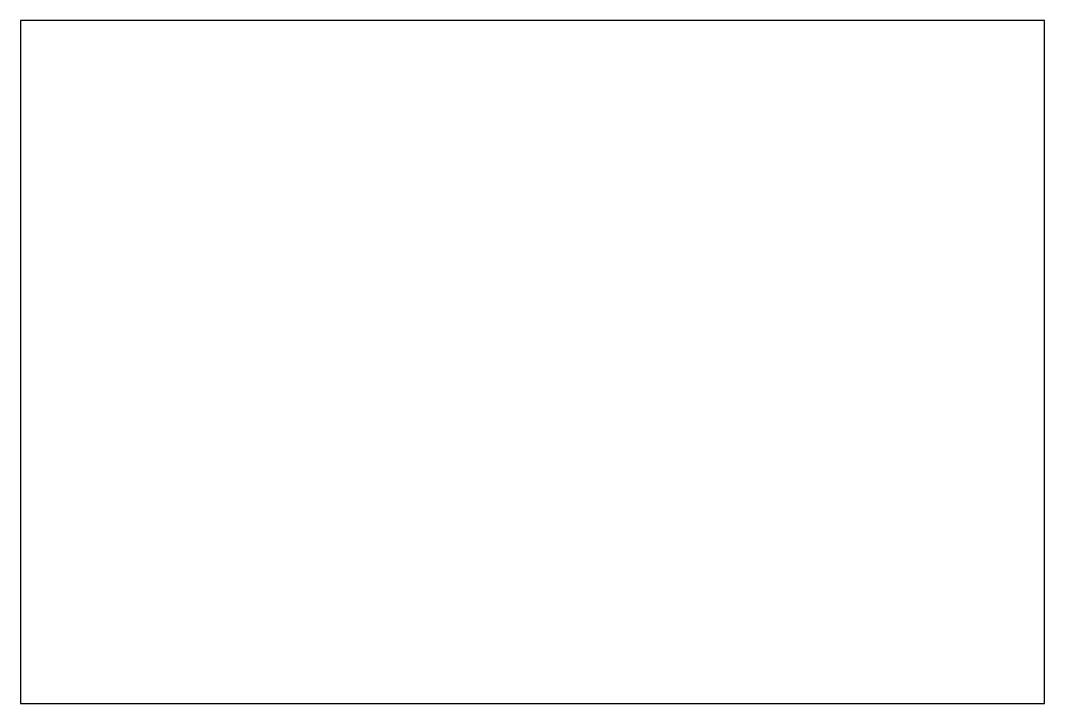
# Model space of a CAD drawing. Extents: x 0 to 6, y 0 to 4.
import ezdxf

# ---------------------------------------------------------------- set-up
doc = ezdxf.new("R2010")
doc.units = 0
doc.layers.get('0').update_dxf_attribs({"linetype": 'CONTINUOUS'})

msp = doc.modelspace()

# ---------------------------------------------------------------- linework, layer by layer
for p, q in [((6, 4), (0, 4)), ((0, 4), (0, 0)), ((0, 4), (0, 4, 2.8)), ((6, 4, 2.8), (0, 4, 2.8)), ((0, 4, 2.8), (0, 0, 2.8)), ((6, 0), (6, 4)), ((6, 4), (6, 4, 2.8)), ((6, 0, 2.8), (6, 4, 2.8)), ((0, 0), (6, 0)), ((0, 0), (0, 0, 2.8)), ((0, 0, 2.8), (6, 0, 2.8)), ((6, 0), (6, 0, 2.8))]:
    msp.add_line(p, q)

doc.saveas('drawing.dxf')
